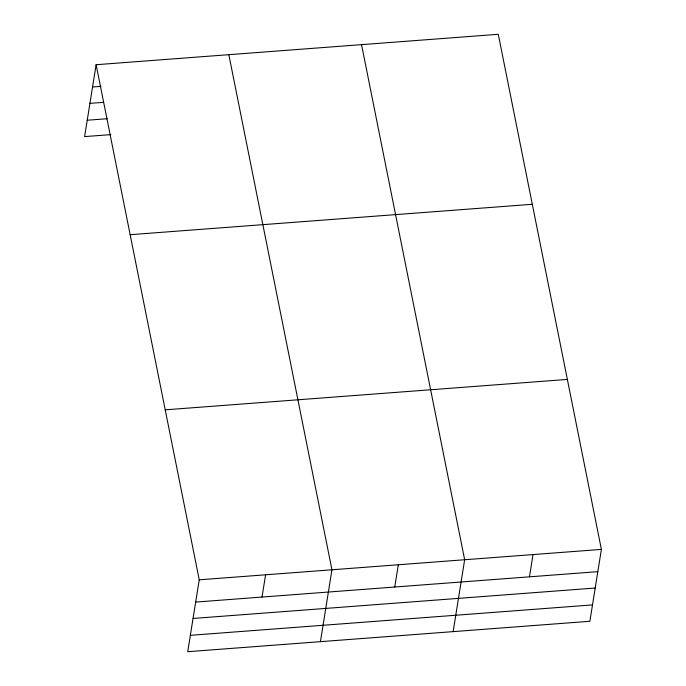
<?xml version="1.0" encoding="UTF-8"?>
<svg xmlns="http://www.w3.org/2000/svg" width="686" height="686" viewBox="0 0 686 686"><rect width="100%" height="100%" fill="white"/><g stroke="black" fill="none" stroke-linecap="round" stroke-linejoin="round"><path stroke-width="1.03" d="M96.126 64.716L199.24 579.816L187.724 651.7L589.874 621.284L601.39 549.4L498.276 34.3L96.126 64.716L84.61 136.6L110.943 134.61M262.026 597.06L265.593 574.799M320.439 641.659L331.947 569.783L228.832 54.683M394.742 587.019L398.309 564.758M453.146 631.626L464.662 559.742L361.539 44.641M529.455 576.832L533.022 554.571M92.559 86.985L100.988 86.342M89.935 103.354L103.629 102.317M87.233 120.23L107.248 118.712M130.151 234.698L532.302 204.282M165.215 409.834L567.365 379.418M199.24 579.816L601.39 549.4M195.673 602.076L597.823 571.661M193.049 618.455L595.199 588.031M190.348 635.322L592.498 604.906"/></g></svg>
